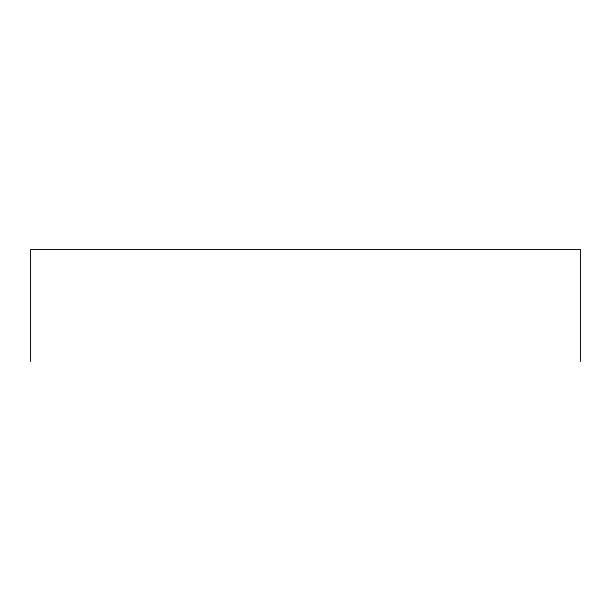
<?xml version="1.0" encoding="UTF-8"?>
<svg xmlns="http://www.w3.org/2000/svg" width="611" height="611" viewBox="0 0 611 611"><rect width="100%" height="100%" fill="white"/><g stroke="black" fill="none" stroke-linecap="round" stroke-linejoin="round"><path stroke-width="0.92" d="M580.45 361.536L580.45 249.464L30.55 249.464L30.55 361.536"/></g></svg>
